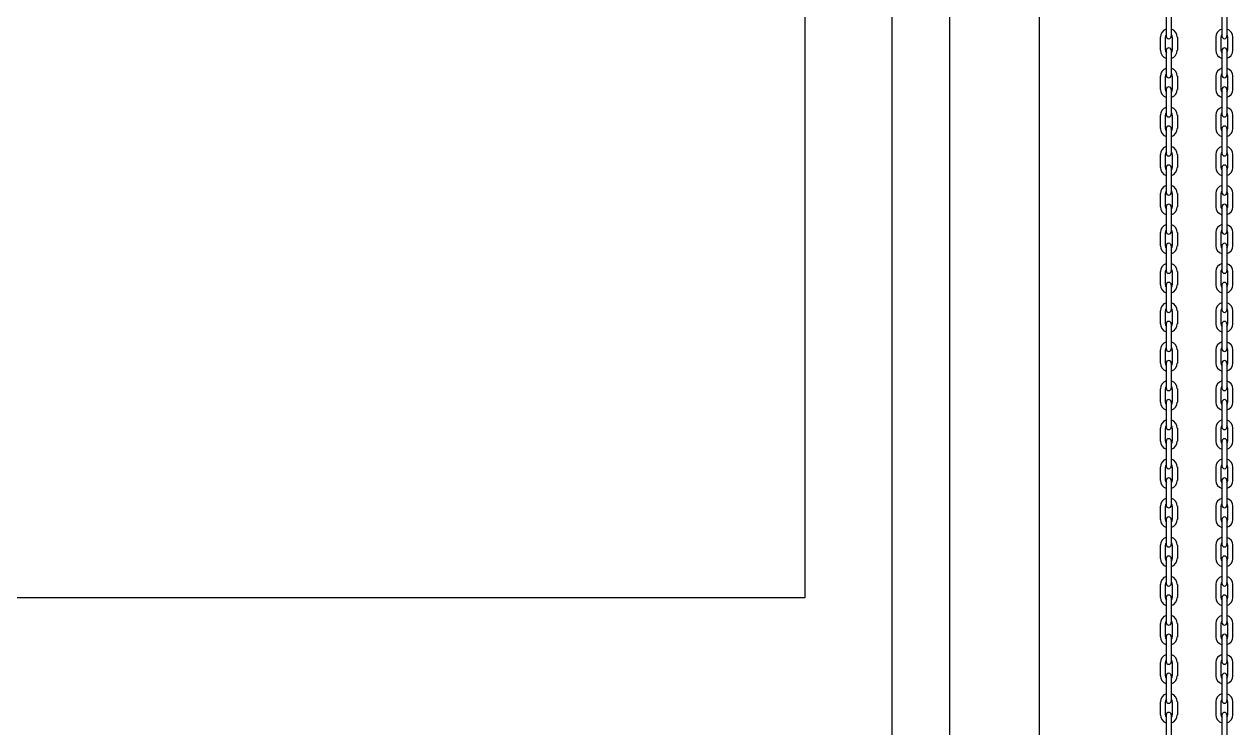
# Model space of a CAD drawing. Header units: millimetres. Extents: x 34479 to 326239, y 111570 to 168880.
# Drawn here: x 186365.8 to 186688.4, y 165985.4 to 166173.2 of the extents above; entities that cross this region are included whole.
import ezdxf

# ---------------------------------------------------------------- set-up
doc = ezdxf.new("R2010")
doc.units = ezdxf.units.MM
doc.header["$LTSCALE"] = 100
doc.header["$MEASUREMENT"] = 0
doc.layers.get('0').update_dxf_attribs({"linetype": 'CONTINUOUS'})
doc.layers.add('OHD Frame', color=2, linetype='CONTINUOUS')

msp = doc.modelspace()

# ---------------------------------------------------------------- linework, layer by layer
at = {"color": 3}
for p, q in [((186597.45, 163432.59, 0), (186597.45, 167289.71, 0)), ((186612.85, 163432.59, 0), (186612.85, 167289.71, 0))]:
    msp.add_line(p, q, dxfattribs=at)
at = {"color": 7, "linetype": 'Continuous'}
for p, q in [((186670.61, 166176.61, 0), (186670.61, 166169.95, 0)), ((186671.94, 166176.61, 0), (186671.94, 166169.95, 0)), ((186685.48, 166176.61, 0), (186685.48, 166169.95, 0)), ((186686.82, 166176.61, 0), (186686.82, 166169.95, 0)), ((186669.04, 166166.18, 0), (186669.04, 166169.71, 0)), ((186670.38, 166166.18, 0), (186670.38, 166169.71, 0)), ((186672.24, 166169.71, 0), (186672.24, 166166.18, 0)), ((186673.58, 166169.71, 0), (186673.58, 166166.18, 0)), ((186683.85, 166169.71, 0), (186683.85, 166166.18, 0)), ((186685.18, 166169.71, 0), (186685.18, 166166.18, 0)), ((186687.05, 166166.18, 0), (186687.05, 166169.71, 0)), ((186688.38, 166166.18, 0), (186688.38, 166169.71, 0)), ((186670.61, 166166.18, 0), (186670.61, 166159.51, 0)), ((186671.94, 166166.18, 0), (186671.94, 166159.51, 0)), ((186685.48, 166166.18, 0), (186685.48, 166159.51, 0)), ((186686.82, 166166.18, 0), (186686.82, 166159.51, 0)), ((186669.04, 166155.75, 0), (186669.04, 166159.28, 0)), ((186670.38, 166155.75, 0), (186670.38, 166159.28, 0)), ((186672.24, 166159.28, 0), (186672.24, 166155.75, 0)), ((186673.58, 166159.28, 0), (186673.58, 166155.75, 0)), ((186683.85, 166159.28, 0), (186683.85, 166155.75, 0)), ((186685.18, 166159.28, 0), (186685.18, 166155.75, 0)), ((186687.05, 166155.75, 0), (186687.05, 166159.28, 0)), ((186688.38, 166155.75, 0), (186688.38, 166159.28, 0)), ((186670.61, 166155.75, 0), (186670.61, 166149.08, 0)), ((186671.94, 166155.75, 0), (186671.94, 166149.08, 0)), ((186685.48, 166155.75, 0), (186685.48, 166149.08, 0)), ((186686.82, 166155.75, 0), (186686.82, 166149.08, 0)), ((186669.04, 166145.31, 0), (186669.04, 166148.85, 0)), ((186670.38, 166145.31, 0), (186670.38, 166148.85, 0)), ((186672.24, 166148.85, 0), (186672.24, 166145.31, 0)), ((186673.58, 166148.85, 0), (186673.58, 166145.31, 0)), ((186683.85, 166148.85, 0), (186683.85, 166145.31, 0)), ((186685.18, 166148.85, 0), (186685.18, 166145.31, 0)), ((186687.05, 166145.31, 0), (186687.05, 166148.85, 0)), ((186688.38, 166145.31, 0), (186688.38, 166148.85, 0)), ((186670.61, 166145.31, 0), (186670.61, 166138.65, 0)), ((186671.94, 166145.31, 0), (186671.94, 166138.65, 0)), ((186685.48, 166145.31, 0), (186685.48, 166138.65, 0)), ((186686.82, 166145.31, 0), (186686.82, 166138.65, 0)), ((186669.04, 166134.88, 0), (186669.04, 166138.41, 0)), ((186670.38, 166134.88, 0), (186670.38, 166138.41, 0)), ((186672.24, 166138.41, 0), (186672.24, 166134.88, 0)), ((186673.58, 166138.41, 0), (186673.58, 166134.88, 0)), ((186683.85, 166138.41, 0), (186683.85, 166134.88, 0)), ((186685.18, 166138.41, 0), (186685.18, 166134.88, 0)), ((186687.05, 166134.88, 0), (186687.05, 166138.41, 0)), ((186688.38, 166134.88, 0), (186688.38, 166138.41, 0)), ((186670.61, 166134.88, 0), (186670.61, 166128.21, 0)), ((186671.94, 166134.88, 0), (186671.94, 166128.21, 0)), ((186685.48, 166134.88, 0), (186685.48, 166128.21, 0)), ((186686.82, 166134.88, 0), (186686.82, 166128.21, 0)), ((186669.04, 166124.45, 0), (186669.04, 166127.98, 0)), ((186670.38, 166124.45, 0), (186670.38, 166127.98, 0)), ((186672.24, 166127.98, 0), (186672.24, 166124.45, 0)), ((186673.58, 166127.98, 0), (186673.58, 166124.45, 0)), ((186683.85, 166127.98, 0), (186683.85, 166124.45, 0)), ((186685.18, 166127.98, 0), (186685.18, 166124.45, 0)), ((186687.05, 166124.45, 0), (186687.05, 166127.98, 0)), ((186688.38, 166124.45, 0), (186688.38, 166127.98, 0)), ((186670.61, 166124.45, 0), (186670.61, 166117.78, 0)), ((186671.94, 166124.45, 0), (186671.94, 166117.78, 0)), ((186685.48, 166124.45, 0), (186685.48, 166117.78, 0)), ((186686.82, 166124.45, 0), (186686.82, 166117.78, 0)), ((186669.04, 166114.01, 0), (186669.04, 166117.55, 0)), ((186670.38, 166114.01, 0), (186670.38, 166117.55, 0)), ((186672.24, 166117.55, 0), (186672.24, 166114.01, 0)), ((186673.58, 166117.55, 0), (186673.58, 166114.01, 0)), ((186683.85, 166117.55, 0), (186683.85, 166114.01, 0)), ((186685.18, 166117.55, 0), (186685.18, 166114.01, 0)), ((186687.05, 166114.01, 0), (186687.05, 166117.55, 0)), ((186688.38, 166114.01, 0), (186688.38, 166117.55, 0)), ((186670.61, 166114.01, 0), (186670.61, 166107.35, 0)), ((186671.94, 166114.01, 0), (186671.94, 166107.35, 0)), ((186685.48, 166114.01, 0), (186685.48, 166107.35, 0)), ((186686.82, 166114.01, 0), (186686.82, 166107.35, 0)), ((186669.04, 166103.58, 0), (186669.04, 166107.11, 0)), ((186670.38, 166103.58, 0), (186670.38, 166107.11, 0)), ((186672.24, 166107.11, 0), (186672.24, 166103.58, 0)), ((186673.58, 166107.11, 0), (186673.58, 166103.58, 0)), ((186683.85, 166107.11, 0), (186683.85, 166103.58, 0)), ((186685.18, 166107.11, 0), (186685.18, 166103.58, 0)), ((186687.05, 166103.58, 0), (186687.05, 166107.11, 0)), ((186688.38, 166103.58, 0), (186688.38, 166107.11, 0)), ((186670.61, 166103.58, 0), (186670.61, 166096.91, 0)), ((186671.94, 166103.58, 0), (186671.94, 166096.91, 0)), ((186685.48, 166103.58, 0), (186685.48, 166096.91, 0)), ((186686.82, 166103.58, 0), (186686.82, 166096.91, 0)), ((186669.04, 166093.15, 0), (186669.04, 166096.68, 0)), ((186670.38, 166093.15, 0), (186670.38, 166096.68, 0)), ((186672.24, 166096.68, 0), (186672.24, 166093.15, 0)), ((186673.58, 166096.68, 0), (186673.58, 166093.15, 0)), ((186683.85, 166096.68, 0), (186683.85, 166093.15, 0)), ((186685.18, 166096.68, 0), (186685.18, 166093.15, 0)), ((186687.05, 166093.15, 0), (186687.05, 166096.68, 0)), ((186688.38, 166093.15, 0), (186688.38, 166096.68, 0)), ((186670.61, 166093.15, 0), (186670.61, 166086.48, 0)), ((186671.94, 166093.15, 0), (186671.94, 166086.48, 0)), ((186685.48, 166093.15, 0), (186685.48, 166086.48, 0)), ((186686.82, 166093.15, 0), (186686.82, 166086.48, 0)), ((186669.04, 166082.71, 0), (186669.04, 166086.24, 0)), ((186670.38, 166082.71, 0), (186670.38, 166086.24, 0)), ((186672.24, 166086.24, 0), (186672.24, 166082.71, 0)), ((186673.58, 166086.24, 0), (186673.58, 166082.71, 0)), ((186683.85, 166086.24, 0), (186683.85, 166082.71, 0)), ((186685.18, 166086.24, 0), (186685.18, 166082.71, 0)), ((186687.05, 166082.71, 0), (186687.05, 166086.24, 0)), ((186688.38, 166082.71, 0), (186688.38, 166086.24, 0)), ((186670.61, 166082.71, 0), (186670.61, 166076.04, 0)), ((186671.94, 166082.71, 0), (186671.94, 166076.04, 0)), ((186685.48, 166082.71, 0), (186685.48, 166076.04, 0)), ((186686.82, 166082.71, 0), (186686.82, 166076.04, 0)), ((186669.04, 166072.28, 0), (186669.04, 166075.81, 0)), ((186670.38, 166072.28, 0), (186670.38, 166075.81, 0)), ((186672.24, 166075.81, 0), (186672.24, 166072.28, 0)), ((186673.58, 166075.81, 0), (186673.58, 166072.28, 0)), ((186683.85, 166075.81, 0), (186683.85, 166072.28, 0)), ((186685.18, 166075.81, 0), (186685.18, 166072.28, 0)), ((186687.05, 166072.28, 0), (186687.05, 166075.81, 0)), ((186688.38, 166072.28, 0), (186688.38, 166075.81, 0)), ((186670.61, 166072.28, 0), (186670.61, 166065.61, 0)), ((186671.94, 166072.28, 0), (186671.94, 166065.61, 0)), ((186685.48, 166072.28, 0), (186685.48, 166065.61, 0)), ((186686.82, 166072.28, 0), (186686.82, 166065.61, 0)), ((186669.04, 166061.84, 0), (186669.04, 166065.38, 0)), ((186670.38, 166061.84, 0), (186670.38, 166065.38, 0)), ((186672.24, 166065.38, 0), (186672.24, 166061.84, 0)), ((186673.58, 166065.38, 0), (186673.58, 166061.84, 0)), ((186683.85, 166065.38, 0), (186683.85, 166061.84, 0)), ((186685.18, 166065.38, 0), (186685.18, 166061.84, 0)), ((186687.05, 166061.84, 0), (186687.05, 166065.38, 0)), ((186688.38, 166061.84, 0), (186688.38, 166065.38, 0)), ((186670.61, 166061.84, 0), (186670.61, 166055.18, 0)), ((186671.94, 166061.84, 0), (186671.94, 166055.18, 0)), ((186685.48, 166061.84, 0), (186685.48, 166055.18, 0)), ((186686.82, 166061.84, 0), (186686.82, 166055.18, 0)), ((186669.04, 166051.41, 0), (186669.04, 166054.94, 0)), ((186670.38, 166051.41, 0), (186670.38, 166054.94, 0)), ((186672.24, 166054.94, 0), (186672.24, 166051.41, 0)), ((186673.58, 166054.94, 0), (186673.58, 166051.41, 0)), ((186683.85, 166054.94, 0), (186683.85, 166051.41, 0)), ((186685.18, 166054.94, 0), (186685.18, 166051.41, 0)), ((186687.05, 166051.41, 0), (186687.05, 166054.94, 0)), ((186688.38, 166051.41, 0), (186688.38, 166054.94, 0)), ((186670.61, 166051.41, 0), (186670.61, 166044.74, 0)), ((186671.94, 166051.41, 0), (186671.94, 166044.74, 0)), ((186685.48, 166051.41, 0), (186685.48, 166044.74, 0)), ((186686.82, 166051.41, 0), (186686.82, 166044.74, 0)), ((186669.04, 166040.98, 0), (186669.04, 166044.51, 0)), ((186670.38, 166040.98, 0), (186670.38, 166044.51, 0)), ((186672.24, 166044.51, 0), (186672.24, 166040.98, 0)), ((186673.58, 166044.51, 0), (186673.58, 166040.98, 0)), ((186683.85, 166044.51, 0), (186683.85, 166040.98, 0)), ((186685.18, 166044.51, 0), (186685.18, 166040.98, 0)), ((186687.05, 166040.98, 0), (186687.05, 166044.51, 0)), ((186688.38, 166040.98, 0), (186688.38, 166044.51, 0)), ((186670.61, 166040.98, 0), (186670.61, 166034.31, 0)), ((186671.94, 166040.98, 0), (186671.94, 166034.31, 0)), ((186685.48, 166040.98, 0), (186685.48, 166034.31, 0)), ((186686.82, 166040.98, 0), (186686.82, 166034.31, 0)), ((186669.04, 166030.54, 0), (186669.04, 166034.08, 0)), ((186669.04, 166030.54, 0), (186669.04, 166034.08, 0)), ((186670.38, 166030.54, 0), (186670.38, 166034.08, 0)), ((186670.38, 166030.54, 0), (186670.38, 166034.08, 0)), ((186672.24, 166034.08, 0), (186672.24, 166030.54, 0)), ((186672.24, 166034.08, 0), (186672.24, 166030.54, 0)), ((186673.58, 166034.08, 0), (186673.58, 166030.54, 0)), ((186673.58, 166034.08, 0), (186673.58, 166030.54, 0)), ((186683.85, 166034.08, 0), (186683.85, 166030.54, 0)), ((186683.85, 166034.08, 0), (186683.85, 166030.54, 0)), ((186685.18, 166034.08, 0), (186685.18, 166030.54, 0)), ((186685.18, 166034.08, 0), (186685.18, 166030.54, 0)), ((186687.05, 166030.54, 0), (186687.05, 166034.08, 0)), ((186687.05, 166030.54, 0), (186687.05, 166034.08, 0)), ((186688.38, 166030.54, 0), (186688.38, 166034.08, 0)), ((186688.38, 166030.54, 0), (186688.38, 166034.08, 0)), ((186670.61, 166030.54, 0), (186670.61, 166023.88, 0)), ((186670.61, 166030.54, 0), (186670.61, 166023.88, 0)), ((186671.94, 166030.54, 0), (186671.94, 166023.88, 0)), ((186671.94, 166030.54, 0), (186671.94, 166023.88, 0)), ((186685.48, 166030.54, 0), (186685.48, 166023.88, 0)), ((186685.48, 166030.54, 0), (186685.48, 166023.88, 0)), ((186686.82, 166030.54, 0), (186686.82, 166023.88, 0)), ((186686.82, 166030.54, 0), (186686.82, 166023.88, 0)), ((186669.04, 166020.11, 0), (186669.04, 166023.64, 0)), ((186670.38, 166020.11, 0), (186670.38, 166023.64, 0)), ((186672.24, 166023.64, 0), (186672.24, 166020.11, 0)), ((186673.58, 166023.64, 0), (186673.58, 166020.11, 0)), ((186683.85, 166023.64, 0), (186683.85, 166020.11, 0)), ((186685.18, 166023.64, 0), (186685.18, 166020.11, 0)), ((186687.05, 166020.11, 0), (186687.05, 166023.64, 0)), ((186688.38, 166020.11, 0), (186688.38, 166023.64, 0)), ((186670.61, 166020.11, 0), (186670.61, 166013.44, 0)), ((186671.94, 166020.11, 0), (186671.94, 166013.44, 0)), ((186685.48, 166020.11, 0), (186685.48, 166013.44, 0)), ((186686.82, 166020.11, 0), (186686.82, 166013.44, 0)), ((186669.04, 166009.68, 0), (186669.04, 166013.21, 0)), ((186670.38, 166009.68, 0), (186670.38, 166013.21, 0)), ((186672.24, 166013.21, 0), (186672.24, 166009.68, 0)), ((186673.58, 166013.21, 0), (186673.58, 166009.68, 0)), ((186683.85, 166013.21, 0), (186683.85, 166009.68, 0)), ((186685.18, 166013.21, 0), (186685.18, 166009.68, 0)), ((186687.05, 166009.68, 0), (186687.05, 166013.21, 0)), ((186688.38, 166009.68, 0), (186688.38, 166013.21, 0)), ((186670.61, 166009.68, 0), (186670.61, 166003.01, 0)), ((186671.94, 166009.68, 0), (186671.94, 166003.01, 0)), ((186685.48, 166009.68, 0), (186685.48, 166003.01, 0)), ((186686.82, 166009.68, 0), (186686.82, 166003.01, 0)), ((186669.04, 165999.24, 0), (186669.04, 166002.78, 0)), ((186670.38, 165999.24, 0), (186670.38, 166002.78, 0)), ((186672.24, 166002.78, 0), (186672.24, 165999.24, 0)), ((186673.58, 166002.78, 0), (186673.58, 165999.24, 0)), ((186683.85, 166002.78, 0), (186683.85, 165999.24, 0)), ((186685.18, 166002.78, 0), (186685.18, 165999.24, 0)), ((186687.05, 165999.24, 0), (186687.05, 166002.78, 0)), ((186688.38, 165999.24, 0), (186688.38, 166002.78, 0)), ((186670.61, 165999.24, 0), (186670.61, 165992.58, 0)), ((186671.94, 165999.24, 0), (186671.94, 165992.58, 0)), ((186685.48, 165999.24, 0), (186685.48, 165992.58, 0)), ((186686.82, 165999.24, 0), (186686.82, 165992.58, 0)), ((186669.04, 165988.81, 0), (186669.04, 165992.34, 0)), ((186670.38, 165988.81, 0), (186670.38, 165992.34, 0)), ((186672.24, 165992.34, 0), (186672.24, 165988.81, 0)), ((186673.58, 165992.34, 0), (186673.58, 165988.81, 0)), ((186683.85, 165992.34, 0), (186683.85, 165988.81, 0)), ((186685.18, 165992.34, 0), (186685.18, 165988.81, 0)), ((186687.05, 165988.81, 0), (186687.05, 165992.34, 0)), ((186688.38, 165988.81, 0), (186688.38, 165992.34, 0)), ((186670.61, 165988.81, 0), (186670.61, 165982.14, 0)), ((186671.94, 165988.81, 0), (186671.94, 165982.14, 0)), ((186685.48, 165988.81, 0), (186685.48, 165982.14, 0)), ((186686.82, 165988.81, 0), (186686.82, 165982.14, 0))]:
    msp.add_line(p, q, dxfattribs=at)
for centre, radius, start, end in [((186671.28, 166169.71, 0), 2.23, 106.4768, 180), ((186671.34, 166169.71, 0), 2.23, 0, 73.5232), ((186686.08, 166169.71, 0), 2.23, 106.4768, 180), ((186686.15, 166169.71, 0), 2.23, 0, 73.5232), ((186671.28, 166169.71, 0), 0.9, 134.9422, 180), ((186671.28, 166169.95, 0), 0.667, 180, 0), ((186671.34, 166169.71, 0), 0.9, 0, 45.0578), ((186686.08, 166169.71, 0), 0.9, 134.9422, 180), ((186686.15, 166169.95, 0), 0.667, 180, 0), ((186686.15, 166169.71, 0), 0.9, 0, 45.0578), ((186671.28, 166166.18, 0), 2.23, 180, 253.5232), ((186671.28, 166166.18, 0), 0.9, 180, 225.0578), ((186671.28, 166166.18, 0), 0.667, 0, 180), ((186671.34, 166166.18, 0), 2.23, 286.4768, 0), ((186671.34, 166166.18, 0), 0.9, 314.9422, 0), ((186686.08, 166166.18, 0), 2.23, 180, 253.5232), ((186686.08, 166166.18, 0), 0.9, 180, 225.0578), ((186686.15, 166166.18, 0), 0.667, 0, 180), ((186686.15, 166166.18, 0), 2.23, 286.4768, 0), ((186686.15, 166166.18, 0), 0.9, 314.9422, 0), ((186671.28, 166159.28, 0), 2.23, 106.4768, 180), ((186671.34, 166159.28, 0), 2.23, 0, 73.5232), ((186686.08, 166159.28, 0), 2.23, 106.4768, 180), ((186686.15, 166159.28, 0), 2.23, 0, 73.5232), ((186671.28, 166159.28, 0), 0.9, 134.9422, 180), ((186671.28, 166159.51, 0), 0.667, 180, 0), ((186671.34, 166159.28, 0), 0.9, 0, 45.0578), ((186686.08, 166159.28, 0), 0.9, 134.9422, 180), ((186686.15, 166159.51, 0), 0.667, 180, 0), ((186686.15, 166159.28, 0), 0.9, 0, 45.0578), ((186671.28, 166155.75, 0), 2.23, 180, 253.5232), ((186671.28, 166155.75, 0), 0.9, 180, 225.0578), ((186671.28, 166155.75, 0), 0.667, 0, 180), ((186671.34, 166155.75, 0), 2.23, 286.4768, 0), ((186671.34, 166155.75, 0), 0.9, 314.9422, 0), ((186686.08, 166155.75, 0), 2.23, 180, 253.5232), ((186686.08, 166155.75, 0), 0.9, 180, 225.0578), ((186686.15, 166155.75, 0), 0.667, 0, 180), ((186686.15, 166155.75, 0), 2.23, 286.4768, 0), ((186686.15, 166155.75, 0), 0.9, 314.9422, 0), ((186671.28, 166148.85, 0), 2.23, 106.4768, 180), ((186671.28, 166148.85, 0), 0.9, 134.9422, 180), ((186671.28, 166149.08, 0), 0.667, 180, 0), ((186671.28, 166149.08, 0), 0.667, 180, 0), ((186671.34, 166148.85, 0), 2.23, 0, 73.5232), ((186671.34, 166148.85, 0), 0.9, 0, 45.0578), ((186686.08, 166148.85, 0), 2.23, 106.4768, 180), ((186686.08, 166148.85, 0), 0.9, 134.9422, 180), ((186686.15, 166149.08, 0), 0.667, 180, 0), ((186686.15, 166149.08, 0), 0.667, 180, 0), ((186686.15, 166148.85, 0), 2.23, 0, 73.5232), ((186686.15, 166148.85, 0), 0.9, 0, 45.0578), ((186671.28, 166145.31, 0), 2.23, 180, 253.5232), ((186671.28, 166145.31, 0), 2.23, 180, 253.5232), ((186671.28, 166145.31, 0), 0.9, 180, 225.0578), ((186671.28, 166145.31, 0), 0.9, 180, 225.0578), ((186671.28, 166145.31, 0), 0.667, 0, 180), ((186671.28, 166145.31, 0), 0.667, 0, 180), ((186671.34, 166145.31, 0), 2.23, 286.4768, 0), ((186671.34, 166145.31, 0), 0.9, 314.9422, 0), ((186671.34, 166145.31, 0), 2.23, 286.4768, 0), ((186671.34, 166145.31, 0), 0.9, 314.9422, 0), ((186686.08, 166145.31, 0), 2.23, 180, 253.5232), ((186686.08, 166145.31, 0), 2.23, 180, 253.5232), ((186686.08, 166145.31, 0), 0.9, 180, 225.0578), ((186686.08, 166145.31, 0), 0.9, 180, 225.0578), ((186686.15, 166145.31, 0), 0.667, 0, 180), ((186686.15, 166145.31, 0), 0.667, 0, 180), ((186686.15, 166145.31, 0), 2.23, 286.4768, 0), ((186686.15, 166145.31, 0), 0.9, 314.9422, 0), ((186686.15, 166145.31, 0), 2.23, 286.4768, 0), ((186686.15, 166145.31, 0), 0.9, 314.9422, 0), ((186671.28, 166138.41, 0), 2.23, 106.4768, 180), ((186671.28, 166138.41, 0), 0.9, 134.9422, 180), ((186671.28, 166138.65, 0), 0.667, 180, 0), ((186671.34, 166138.41, 0), 2.23, 0, 73.5232), ((186671.34, 166138.41, 0), 0.9, 0, 45.0578), ((186686.08, 166138.41, 0), 2.23, 106.4768, 180), ((186686.08, 166138.41, 0), 0.9, 134.9422, 180), ((186686.15, 166138.65, 0), 0.667, 180, 0), ((186686.15, 166138.41, 0), 2.23, 0, 73.5232), ((186686.15, 166138.41, 0), 0.9, 0, 45.0578), ((186671.28, 166134.88, 0), 0.667, 0, 180), ((186686.15, 166134.88, 0), 0.667, 0, 180), ((186671.28, 166134.88, 0), 2.23, 180, 253.5232), ((186671.28, 166134.88, 0), 0.9, 180, 225.0578), ((186671.34, 166134.88, 0), 2.23, 286.4768, 0), ((186671.34, 166134.88, 0), 0.9, 314.9422, 0), ((186686.08, 166134.88, 0), 2.23, 180, 253.5232), ((186686.08, 166134.88, 0), 0.9, 180, 225.0578), ((186686.15, 166134.88, 0), 2.23, 286.4768, 0), ((186686.15, 166134.88, 0), 0.9, 314.9422, 0), ((186671.28, 166127.98, 0), 2.23, 106.4768, 180), ((186671.28, 166127.98, 0), 0.9, 134.9422, 180), ((186671.34, 166127.98, 0), 2.23, 0, 73.5232), ((186671.34, 166127.98, 0), 0.9, 0, 45.0578), ((186686.08, 166127.98, 0), 2.23, 106.4768, 180), ((186686.08, 166127.98, 0), 0.9, 134.9422, 180), ((186686.15, 166127.98, 0), 2.23, 0, 73.5232), ((186686.15, 166127.98, 0), 0.9, 0, 45.0578), ((186671.28, 166128.21, 0), 0.667, 180, 0), ((186686.15, 166128.21, 0), 0.667, 180, 0), ((186671.28, 166124.45, 0), 2.23, 180, 253.5232), ((186671.28, 166124.45, 0), 0.9, 180, 225.0578), ((186671.28, 166124.45, 0), 0.667, 0, 180), ((186671.34, 166124.45, 0), 2.23, 286.4768, 0), ((186671.34, 166124.45, 0), 0.9, 314.9422, 0), ((186686.08, 166124.45, 0), 2.23, 180, 253.5232), ((186686.08, 166124.45, 0), 0.9, 180, 225.0578), ((186686.15, 166124.45, 0), 0.667, 0, 180), ((186686.15, 166124.45, 0), 2.23, 286.4768, 0), ((186686.15, 166124.45, 0), 0.9, 314.9422, 0), ((186671.28, 166117.55, 0), 2.23, 106.4768, 180), ((186671.34, 166117.55, 0), 2.23, 0, 73.5232), ((186686.08, 166117.55, 0), 2.23, 106.4768, 180), ((186686.15, 166117.55, 0), 2.23, 0, 73.5232), ((186671.28, 166117.55, 0), 0.9, 134.9422, 180), ((186671.28, 166117.78, 0), 0.667, 180, 0), ((186671.34, 166117.55, 0), 0.9, 0, 45.0578), ((186686.08, 166117.55, 0), 0.9, 134.9422, 180), ((186686.15, 166117.78, 0), 0.667, 180, 0), ((186686.15, 166117.55, 0), 0.9, 0, 45.0578), ((186671.28, 166114.01, 0), 2.23, 180, 253.5232), ((186671.28, 166114.01, 0), 0.9, 180, 225.0578), ((186671.28, 166114.01, 0), 0.667, 0, 180), ((186671.34, 166114.01, 0), 2.23, 286.4768, 0), ((186671.34, 166114.01, 0), 0.9, 314.9422, 0), ((186686.08, 166114.01, 0), 2.23, 180, 253.5232), ((186686.08, 166114.01, 0), 0.9, 180, 225.0578), ((186686.15, 166114.01, 0), 0.667, 0, 180), ((186686.15, 166114.01, 0), 2.23, 286.4768, 0), ((186686.15, 166114.01, 0), 0.9, 314.9422, 0), ((186671.28, 166107.11, 0), 2.23, 106.4768, 180), ((186671.34, 166107.11, 0), 2.23, 0, 73.5232), ((186686.08, 166107.11, 0), 2.23, 106.4768, 180), ((186686.15, 166107.11, 0), 2.23, 0, 73.5232), ((186671.28, 166107.11, 0), 0.9, 134.9422, 180), ((186671.28, 166107.35, 0), 0.667, 180, 0), ((186671.34, 166107.11, 0), 0.9, 0, 45.0578), ((186686.08, 166107.11, 0), 0.9, 134.9422, 180), ((186686.15, 166107.35, 0), 0.667, 180, 0), ((186686.15, 166107.11, 0), 0.9, 0, 45.0578), ((186671.28, 166103.58, 0), 2.23, 180, 253.5232), ((186671.28, 166103.58, 0), 0.9, 180, 225.0578), ((186671.28, 166103.58, 0), 0.667, 0, 180), ((186671.34, 166103.58, 0), 2.23, 286.4768, 0), ((186671.34, 166103.58, 0), 0.9, 314.9422, 0), ((186686.08, 166103.58, 0), 2.23, 180, 253.5232), ((186686.08, 166103.58, 0), 0.9, 180, 225.0578), ((186686.15, 166103.58, 0), 0.667, 0, 180), ((186686.15, 166103.58, 0), 2.23, 286.4768, 0), ((186686.15, 166103.58, 0), 0.9, 314.9422, 0), ((186671.28, 166096.68, 0), 2.23, 106.4768, 180), ((186671.28, 166096.68, 0), 0.9, 134.9422, 180), ((186671.28, 166096.91, 0), 0.667, 180, 0), ((186671.34, 166096.68, 0), 2.23, 0, 73.5232), ((186671.34, 166096.68, 0), 0.9, 0, 45.0578), ((186686.08, 166096.68, 0), 2.23, 106.4768, 180), ((186686.08, 166096.68, 0), 0.9, 134.9422, 180), ((186686.15, 166096.91, 0), 0.667, 180, 0), ((186686.15, 166096.68, 0), 2.23, 0, 73.5232), ((186686.15, 166096.68, 0), 0.9, 0, 45.0578), ((186671.28, 166093.15, 0), 2.23, 180, 253.5232), ((186671.28, 166093.15, 0), 0.9, 180, 225.0578), ((186671.28, 166093.15, 0), 0.667, 0, 180), ((186671.34, 166093.15, 0), 2.23, 286.4768, 0), ((186671.34, 166093.15, 0), 0.9, 314.9422, 0), ((186686.08, 166093.15, 0), 2.23, 180, 253.5232), ((186686.08, 166093.15, 0), 0.9, 180, 225.0578), ((186686.15, 166093.15, 0), 0.667, 0, 180), ((186686.15, 166093.15, 0), 2.23, 286.4768, 0), ((186686.15, 166093.15, 0), 0.9, 314.9422, 0), ((186671.28, 166086.24, 0), 2.23, 106.4768, 180), ((186671.28, 166086.24, 0), 0.9, 134.9422, 180), ((186671.34, 166086.24, 0), 2.23, 0, 73.5232), ((186671.34, 166086.24, 0), 0.9, 0, 45.0578), ((186686.08, 166086.24, 0), 2.23, 106.4768, 180), ((186686.08, 166086.24, 0), 0.9, 134.9422, 180), ((186686.15, 166086.24, 0), 2.23, 0, 73.5232), ((186686.15, 166086.24, 0), 0.9, 0, 45.0578), ((186671.28, 166086.48, 0), 0.667, 180, 0), ((186671.28, 166082.71, 0), 0.667, 0, 180), ((186686.15, 166086.48, 0), 0.667, 180, 0), ((186686.15, 166082.71, 0), 0.667, 0, 180), ((186671.28, 166082.71, 0), 2.23, 180, 253.5232), ((186671.28, 166082.71, 0), 0.9, 180, 225.0578), ((186671.34, 166082.71, 0), 2.23, 286.4768, 0), ((186671.34, 166082.71, 0), 0.9, 314.9422, 0), ((186686.08, 166082.71, 0), 2.23, 180, 253.5232), ((186686.08, 166082.71, 0), 0.9, 180, 225.0578), ((186686.15, 166082.71, 0), 2.23, 286.4768, 0), ((186686.15, 166082.71, 0), 0.9, 314.9422, 0), ((186671.28, 166075.81, 0), 2.23, 106.4768, 180), ((186671.34, 166075.81, 0), 2.23, 0, 73.5232), ((186686.08, 166075.81, 0), 2.23, 106.4768, 180), ((186686.15, 166075.81, 0), 2.23, 0, 73.5232), ((186671.28, 166075.81, 0), 0.9, 134.9422, 180), ((186671.28, 166076.04, 0), 0.667, 180, 0), ((186671.28, 166076.04, 0), 0.667, 180, 0), ((186671.34, 166075.81, 0), 0.9, 0, 45.0578), ((186686.08, 166075.81, 0), 0.9, 134.9422, 180), ((186686.15, 166076.04, 0), 0.667, 180, 0), ((186686.15, 166076.04, 0), 0.667, 180, 0), ((186686.15, 166075.81, 0), 0.9, 0, 45.0578), ((186671.28, 166072.28, 0), 2.23, 180, 253.5232), ((186671.28, 166072.28, 0), 0.9, 180, 225.0578), ((186671.28, 166072.28, 0), 0.667, 0, 180), ((186671.34, 166072.28, 0), 2.23, 286.4768, 0), ((186671.34, 166072.28, 0), 0.9, 314.9422, 0), ((186686.08, 166072.28, 0), 2.23, 180, 253.5232), ((186686.08, 166072.28, 0), 0.9, 180, 225.0578), ((186686.15, 166072.28, 0), 0.667, 0, 180), ((186686.15, 166072.28, 0), 2.23, 286.4768, 0), ((186686.15, 166072.28, 0), 0.9, 314.9422, 0), ((186671.28, 166065.38, 0), 2.23, 106.4768, 180), ((186671.34, 166065.38, 0), 2.23, 0, 73.5232), ((186686.08, 166065.38, 0), 2.23, 106.4768, 180), ((186686.15, 166065.38, 0), 2.23, 0, 73.5232), ((186671.28, 166065.38, 0), 0.9, 134.9422, 180), ((186671.28, 166065.61, 0), 0.667, 180, 0), ((186671.34, 166065.38, 0), 0.9, 0, 45.0578), ((186686.08, 166065.38, 0), 0.9, 134.9422, 180), ((186686.15, 166065.61, 0), 0.667, 180, 0), ((186686.15, 166065.38, 0), 0.9, 0, 45.0578), ((186671.28, 166061.84, 0), 2.23, 180, 253.5232), ((186671.28, 166061.84, 0), 0.9, 180, 225.0578), ((186671.28, 166061.84, 0), 0.667, 0, 180), ((186671.34, 166061.84, 0), 2.23, 286.4768, 0), ((186671.34, 166061.84, 0), 0.9, 314.9422, 0), ((186686.08, 166061.84, 0), 2.23, 180, 253.5232), ((186686.08, 166061.84, 0), 0.9, 180, 225.0578), ((186686.15, 166061.84, 0), 0.667, 0, 180), ((186686.15, 166061.84, 0), 2.23, 286.4768, 0), ((186686.15, 166061.84, 0), 0.9, 314.9422, 0), ((186671.28, 166054.94, 0), 2.23, 106.4768, 180), ((186671.28, 166054.94, 0), 0.9, 134.9422, 180), ((186671.28, 166055.18, 0), 0.667, 180, 0), ((186671.34, 166054.94, 0), 2.23, 0, 73.5232), ((186671.34, 166054.94, 0), 0.9, 0, 45.0578), ((186686.08, 166054.94, 0), 2.23, 106.4768, 180), ((186686.08, 166054.94, 0), 0.9, 134.9422, 180), ((186686.15, 166055.18, 0), 0.667, 180, 0), ((186686.15, 166054.94, 0), 2.23, 0, 73.5232), ((186686.15, 166054.94, 0), 0.9, 0, 45.0578), ((186671.28, 166051.41, 0), 2.23, 180, 253.5232), ((186671.28, 166051.41, 0), 0.9, 180, 225.0578), ((186671.28, 166051.41, 0), 0.667, 0, 180), ((186671.34, 166051.41, 0), 2.23, 286.4768, 0), ((186671.34, 166051.41, 0), 0.9, 314.9422, 0), ((186686.08, 166051.41, 0), 2.23, 180, 253.5232), ((186686.08, 166051.41, 0), 0.9, 180, 225.0578), ((186686.15, 166051.41, 0), 0.667, 0, 180), ((186686.15, 166051.41, 0), 2.23, 286.4768, 0), ((186686.15, 166051.41, 0), 0.9, 314.9422, 0), ((186671.28, 166044.51, 0), 2.23, 106.4768, 180), ((186671.28, 166044.51, 0), 0.9, 134.9422, 180), ((186671.28, 166044.74, 0), 0.667, 180, 0), ((186671.34, 166044.51, 0), 2.23, 0, 73.5232), ((186671.34, 166044.51, 0), 0.9, 0, 45.0578), ((186686.08, 166044.51, 0), 2.23, 106.4768, 180), ((186686.08, 166044.51, 0), 0.9, 134.9422, 180), ((186686.15, 166044.74, 0), 0.667, 180, 0), ((186686.15, 166044.51, 0), 2.23, 0, 73.5232), ((186686.15, 166044.51, 0), 0.9, 0, 45.0578), ((186671.28, 166040.98, 0), 0.667, 0, 180), ((186686.15, 166040.98, 0), 0.667, 0, 180), ((186671.28, 166040.98, 0), 2.23, 180, 253.5232), ((186671.28, 166040.98, 0), 0.9, 180, 225.0578), ((186671.34, 166040.98, 0), 2.23, 286.4768, 0), ((186671.34, 166040.98, 0), 0.9, 314.9422, 0), ((186686.08, 166040.98, 0), 2.23, 180, 253.5232), ((186686.08, 166040.98, 0), 0.9, 180, 225.0578), ((186686.15, 166040.98, 0), 2.23, 286.4768, 0), ((186686.15, 166040.98, 0), 0.9, 314.9422, 0), ((186671.28, 166034.08, 0), 2.23, 106.4768, 180), ((186671.34, 166034.08, 0), 2.23, 0, 73.5232), ((186686.08, 166034.08, 0), 2.23, 106.4768, 180), ((186686.15, 166034.08, 0), 2.23, 0, 73.5232), ((186671.28, 166034.08, 0), 0.9, 134.9422, 180), ((186671.28, 166034.31, 0), 0.667, 180, 0), ((186671.28, 166034.31, 0), 0.667, 180, 0), ((186671.34, 166034.08, 0), 0.9, 0, 45.0578), ((186686.08, 166034.08, 0), 0.9, 134.9422, 180), ((186686.15, 166034.31, 0), 0.667, 180, 0), ((186686.15, 166034.31, 0), 0.667, 180, 0), ((186686.15, 166034.08, 0), 0.9, 0, 45.0578), ((186671.28, 166030.54, 0), 2.23, 180, 253.5232), ((186671.28, 166030.54, 0), 2.23, 180, 253.5232), ((186671.28, 166030.54, 0), 0.9, 180, 225.0578), ((186671.28, 166030.54, 0), 0.9, 180, 225.0578), ((186671.28, 166030.54, 0), 0.667, 0, 180), ((186671.28, 166030.54, 0), 0.667, 0, 180), ((186671.28, 166030.54, 0), 0.667, 0, 180), ((186671.34, 166030.54, 0), 2.23, 286.4768, 0), ((186671.34, 166030.54, 0), 0.9, 314.9422, 0), ((186671.34, 166030.54, 0), 2.23, 286.4768, 0), ((186671.34, 166030.54, 0), 0.9, 314.9422, 0), ((186686.08, 166030.54, 0), 2.23, 180, 253.5232), ((186686.08, 166030.54, 0), 2.23, 180, 253.5232), ((186686.08, 166030.54, 0), 0.9, 180, 225.0578), ((186686.08, 166030.54, 0), 0.9, 180, 225.0578), ((186686.15, 166030.54, 0), 0.667, 0, 180), ((186686.15, 166030.54, 0), 0.667, 0, 180), ((186686.15, 166030.54, 0), 0.667, 0, 180), ((186686.15, 166030.54, 0), 2.23, 286.4768, 0), ((186686.15, 166030.54, 0), 0.9, 314.9422, 0), ((186686.15, 166030.54, 0), 2.23, 286.4768, 0), ((186686.15, 166030.54, 0), 0.9, 314.9422, 0), ((186671.28, 166023.64, 0), 2.23, 106.4768, 180), ((186671.34, 166023.64, 0), 2.23, 0, 73.5232), ((186686.08, 166023.64, 0), 2.23, 106.4768, 180), ((186686.15, 166023.64, 0), 2.23, 0, 73.5232), ((186671.28, 166023.64, 0), 0.9, 134.9422, 180), ((186671.28, 166023.88, 0), 0.667, 180, 0), ((186671.28, 166023.88, 0), 0.667, 180, 0), ((186671.34, 166023.64, 0), 0.9, 0, 45.0578), ((186686.08, 166023.64, 0), 0.9, 134.9422, 180), ((186686.15, 166023.88, 0), 0.667, 180, 0), ((186686.15, 166023.88, 0), 0.667, 180, 0), ((186686.15, 166023.64, 0), 0.9, 0, 45.0578), ((186671.28, 166020.11, 0), 2.23, 180, 253.5232), ((186671.28, 166020.11, 0), 0.9, 180, 225.0578), ((186671.28, 166020.11, 0), 0.667, 0, 180), ((186671.34, 166020.11, 0), 2.23, 286.4768, 0), ((186671.34, 166020.11, 0), 0.9, 314.9422, 0), ((186686.08, 166020.11, 0), 2.23, 180, 253.5232), ((186686.08, 166020.11, 0), 0.9, 180, 225.0578), ((186686.15, 166020.11, 0), 0.667, 0, 180), ((186686.15, 166020.11, 0), 2.23, 286.4768, 0), ((186686.15, 166020.11, 0), 0.9, 314.9422, 0), ((186671.28, 166013.21, 0), 2.23, 106.4768, 180), ((186671.28, 166013.21, 0), 0.9, 134.9422, 180), ((186671.28, 166013.44, 0), 0.667, 180, 0), ((186671.34, 166013.21, 0), 2.23, 0, 73.5232), ((186671.34, 166013.21, 0), 0.9, 0, 45.0578), ((186686.08, 166013.21, 0), 2.23, 106.4768, 180), ((186686.08, 166013.21, 0), 0.9, 134.9422, 180), ((186686.15, 166013.44, 0), 0.667, 180, 0), ((186686.15, 166013.21, 0), 2.23, 0, 73.5232), ((186686.15, 166013.21, 0), 0.9, 0, 45.0578), ((186671.28, 166009.68, 0), 2.23, 180, 253.5232), ((186671.28, 166009.68, 0), 0.9, 180, 225.0578), ((186671.28, 166009.68, 0), 0.667, 0, 180), ((186671.34, 166009.68, 0), 2.23, 286.4768, 0), ((186671.34, 166009.68, 0), 0.9, 314.9422, 0), ((186686.08, 166009.68, 0), 2.23, 180, 253.5232), ((186686.08, 166009.68, 0), 0.9, 180, 225.0578), ((186686.15, 166009.68, 0), 0.667, 0, 180), ((186686.15, 166009.68, 0), 2.23, 286.4768, 0), ((186686.15, 166009.68, 0), 0.9, 314.9422, 0), ((186671.28, 166002.78, 0), 2.23, 106.4768, 180), ((186671.28, 166002.78, 0), 0.9, 134.9422, 180), ((186671.28, 166003.01, 0), 0.667, 180, 0), ((186671.34, 166002.78, 0), 2.23, 0, 73.5232), ((186671.34, 166002.78, 0), 0.9, 0, 45.0578), ((186686.08, 166002.78, 0), 2.23, 106.4768, 180), ((186686.08, 166002.78, 0), 0.9, 134.9422, 180), ((186686.15, 166003.01, 0), 0.667, 180, 0), ((186686.15, 166002.78, 0), 2.23, 0, 73.5232), ((186686.15, 166002.78, 0), 0.9, 0, 45.0578), ((186671.28, 165999.24, 0), 0.667, 0, 180), ((186686.15, 165999.24, 0), 0.667, 0, 180), ((186671.28, 165999.24, 0), 2.23, 180, 253.5232), ((186671.28, 165999.24, 0), 0.9, 180, 225.0578), ((186671.34, 165999.24, 0), 2.23, 286.4768, 0), ((186671.34, 165999.24, 0), 0.9, 314.9422, 0), ((186686.08, 165999.24, 0), 2.23, 180, 253.5232), ((186686.08, 165999.24, 0), 0.9, 180, 225.0578), ((186686.15, 165999.24, 0), 2.23, 286.4768, 0), ((186686.15, 165999.24, 0), 0.9, 314.9422, 0), ((186671.28, 165992.34, 0), 2.23, 106.4768, 180), ((186671.28, 165992.34, 0), 0.9, 134.9422, 180), ((186671.34, 165992.34, 0), 2.23, 0, 73.5232), ((186671.34, 165992.34, 0), 0.9, 0, 45.0578), ((186686.08, 165992.34, 0), 2.23, 106.4768, 180), ((186686.08, 165992.34, 0), 0.9, 134.9422, 180), ((186686.15, 165992.34, 0), 2.23, 0, 73.5232), ((186686.15, 165992.34, 0), 0.9, 0, 45.0578), ((186671.28, 165992.58, 0), 0.667, 180, 0), ((186686.15, 165992.58, 0), 0.667, 180, 0), ((186671.28, 165988.81, 0), 2.23, 180, 253.5232), ((186671.28, 165988.81, 0), 0.9, 180, 225.0578), ((186671.28, 165988.81, 0), 0.667, 0, 180), ((186671.34, 165988.81, 0), 2.23, 286.4768, 0), ((186671.34, 165988.81, 0), 0.9, 314.9422, 0), ((186686.08, 165988.81, 0), 2.23, 180, 253.5232), ((186686.08, 165988.81, 0), 0.9, 180, 225.0578), ((186686.15, 165988.81, 0), 0.667, 0, 180), ((186686.15, 165988.81, 0), 2.23, 286.4768, 0), ((186686.15, 165988.81, 0), 0.9, 314.9422, 0)]:
    msp.add_arc(centre, radius, start, end, dxfattribs=at)
at = {"layer": 'OHD Frame', "color": 1}
for p, q in [((186636.7, 167457.59, 0), (186636.7, 163432.59, 0)), ((186574.2, 167311.18, 0), (186574.2, 166020.09, 0)), ((186574.2, 166020.09, 0), (182024.2, 166020.09, 0))]:
    msp.add_line(p, q, dxfattribs=at)

doc.saveas('drawing.dxf')
